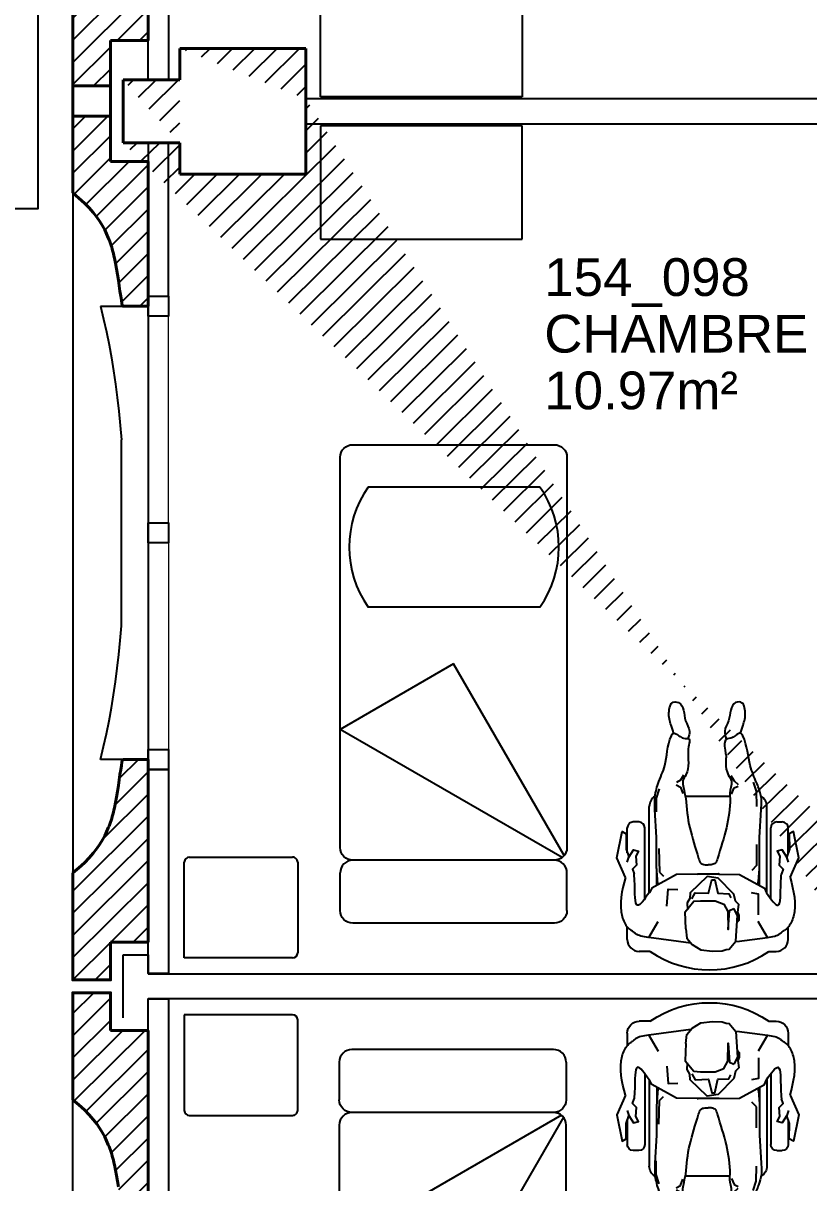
# Model space of a CAD drawing. Header units: millimetres. Extents: x -11 to 211, y -5 to 120.
# Drawn here: x 151.978 to 155.096, y 95.491 to 100.096 of the extents above; entities that cross this region are included whole.
import ezdxf

# ---------------------------------------------------------------- set-up
doc = ezdxf.new("R2010")
doc.units = ezdxf.units.MM
doc.header["$LTSCALE"] = 0.1
doc.header["$MEASUREMENT"] = 0
doc.linetypes.add('CONTINU', pattern=[0])
doc.layers.get('0').update_dxf_attribs({"linetype": 'CONTINUOUS'})
for name, color, linetype in [('400 Lits', 150, 'CONTINUOUS'), ('A-STR-MAC-V', 155, 'CONTINUOUS'), ('A_EQMP', 142, 'CONTINUOUS'), ('A_EQPM', 8, 'CONTINUOUS'), ('A_Etiqu_Local', 8, 'CONTINUOUS'), ('A_HACH_STRUC', 7, 'CONTINUOUS'), ('A_MUR_CLOIS', 7, 'CONTINU'), ('A_MURS_ALÈG', 7, 'CONTINU')]:
    doc.layers.add(name, color=color, linetype=linetype)
doc.layers.add('A_CHASS', color=4, linetype='CONTINU', lineweight=0)
doc.layers.add('A_MURS_STRU', color=7, linetype='CONTINU', lineweight=40)
doc.styles.add('Attribut', font='arial.ttf')

# ---------------------------------------------------------------- blocks, each defined once
blk = doc.blocks.new('fot-hand')
for p, q in [((-0.2406, 0.3436), (-0.2703, 0.3436)), ((0.2297, 0.3436), (0.2732, 0.3436)), ((-0.3178, 0.2961), (-0.3178, 0.2467)), ((0.3207, 0.2961), (0.3207, 0.2467)), ((-0.2485, 0.1349), (-0.2485, -0.1464)), ((-0.2328, 0.1121), (-0.2328, -0.2322)), ((0.2334, 0.1121), (0.2334, -0.2322)), ((0.2514, 0.1349), (0.2514, -0.1464)), ((-0.2037, 0.082), (-0.2037, 0.015)), ((0.2042, 0.082), (0.2042, 0.015)), ((-0.1919, 0.0031), (-0.1729, 0.0221)), ((-0.1919, -0.0801), (-0.1919, 0.0031)), ((0.1928, 0.0291), (0.1772, 0.0446)), ((0.1963, -0.0645), (0.1928, 0.0291)), ((-0.3178, -0.0473), (-0.3178, -0.1464)), ((-0.3178, -0.0473), (-0.3178, -0.1464)), ((0.3207, -0.0473), (0.3207, -0.1464)), ((-0.2723, -0.1702), (-0.294, -0.1702)), ((0.2752, -0.1702), (0.2969, -0.1702)), ((0.2059, -0.2649), (0.2069, -0.2106)), ((-0.1909, -0.2921), (-0.1919, -0.2317)), ((-0.0874, -0.2718), (0.0879, -0.2718)), ((0.1948, -0.3022), (0.2059, -0.2649)), ((-0.1788, -0.3284), (-0.1909, -0.2921)), ((-0.1033, -0.3052), (-0.1194, -0.3122)), ((-0.1033, -0.3334), (-0.1194, -0.3193)), ((-0.0922, -0.281), (-0.1033, -0.3052)), ((0.1092, -0.3082), (0.1011, -0.2831)), ((0.1273, -0.3173), (0.1092, -0.3082)), ((-0.0902, -0.3545), (-0.1033, -0.3334)), ((0.0981, -0.3555), (0.1102, -0.3364)), ((0.1102, -0.3364), (0.1253, -0.3273))]:
    blk.add_line(p, q)
for points in [[(-0.0551, 0.3414), (-0.0717, 0.3364), (-0.0834, 0.3348), (-0.11, 0.3031), (-0.1167, 0.2014), (-0.1017, 0.1731)], [(0.0883, 0.2547), (0.0852, 0.2914), (0.0639, 0.3165), (0.0287, 0.3379), (-0.0178, 0.3429), (-0.0551, 0.3414)], [(-0.1134, 0.3047), (-0.235, 0.2881), (-0.1984, 0.2247)], [(0.0686, 0.311), (0.2356, 0.2881), (0.1989, 0.2247)], [(0.03, 0.143), (-0.0278, 0.1433), (-0.0629, 0.1558), (-0.078, 0.1847), (-0.0792, 0.2562), (-0.0843, 0.1809), (-0.1017, 0.1731)], [(0.0883, 0.2547), (0.0916, 0.1864), (0.0566, 0.1447), (0.03, 0.143)], [(-0.2, 0.1981), (-0.2, 0.1164), (-0.1717, 0.1114)], [(-0.1151, 0.2281), (-0.1234, 0.2197), (-0.1234, 0.2014), (-0.1184, 0.1881), (-0.1217, 0.1581), (-0.1084, 0.1447), (-0.1017, 0.1164), (-0.0401, 0.0531), (0.0033, 0.0464), (0.0716, 0.1114), (0.0733, 0.1331), (0.0833, 0.1514), (0.0816, 0.1781)], [(0.1633, 0.1647), (0.1583, 0.0964), (0.12, 0.0981)], [(0.0441, 0.0373), (0.04, 0.0364), (-0.125, 0.0381), (-0.2234, 0.093), (-0.2317, 0.1114)], [(0.065, 0.1347), (0.0516, 0.1114), (-0.0017, 0.1131), (-0.0151, 0.0597), (-0.0267, 0.0597), (-0.0384, 0.1131), (-0.0817, 0.1147), (-0.0901, 0.1314)], [(-0.0435, 0.0373), (-0.0394, 0.0364), (0.1256, 0.0381), (0.2239, 0.093), (0.2323, 0.1114)], [(-0.3256, 0.0504), (-0.3596, -0.028), (-0.3382, -0.1325), (-0.322, -0.1229), (-0.323, -0.0622), (-0.3124, -0.0318)], [(0.3285, 0.0504), (0.3625, -0.028), (0.3411, -0.1325), (0.3249, -0.1229), (0.3259, -0.0622), (0.3153, -0.0318)], [(-0.3182, -0.0111), (-0.3121, -0.0305), (-0.2935, -0.06), (-0.2741, -0.054), (-0.2843, -0.0349), (-0.2819, 0.0017), (-0.2973, 0.0166), (-0.2911, 0.0357)], [(0.3211, -0.0111), (0.315, -0.0305), (0.2964, -0.06), (0.277, -0.054), (0.2872, -0.0349), (0.2848, 0.0017), (0.3002, 0.0166), (0.294, 0.0357)]]:
    blk.add_lwpolyline(points)
for centre, radius, start, end in [((-0.0055, 0.0053), 0.412, 55.1965, 124.8035), ((-0.2703, 0.2961), 0.0475, 90, 180), ((0.2732, 0.2961), 0.0475, 0, 90), ((-0.294, -0.1464), 0.0238, 180, 270), ((-0.2723, -0.1464), 0.0238, 270, 360), ((0.2752, -0.1464), 0.0238, 180, 270), ((0.2969, -0.1464), 0.0238, 270, 0), ((-0.1853, -0.2322), 0.0475, 180, 236.4177), ((0.1859, -0.2322), 0.0475, 303.5823, 0)]:
    blk.add_arc(centre, radius, start, end)
for points, knots in [([(-0.235, 0.2881), (-0.2447, 0.2866), (-0.2621, 0.2841), (-0.2827, 0.2768), (-0.2931, 0.2663), (-0.2991, 0.2629), (-0.302, 0.2612)], [0, 0, 0, 0, 0.0311082, 0.05569608, 0.0666924, 0.0772463, 0.0772463, 0.0772463, 0.0772463]), ([(0.2379, 0.2881), (0.2476, 0.2866), (0.265, 0.2841), (0.2856, 0.2768), (0.296, 0.2663), (0.302, 0.2629), (0.3049, 0.2612)], [0, 0, 0, 0, 0.0311082, 0.05569608, 0.0666924, 0.0772463, 0.0772463, 0.0772463, 0.0772463]), ([(-0.3256, 0.0504), (-0.3389, 0.1026), (-0.3563, 0.1713), (-0.3243, 0.2431), (-0.3068, 0.2573), (-0.302, 0.2612)], [0, 0, 0, 0, 0.1637361, 0.2154523, 0.2348352, 0.2348352, 0.2348352, 0.2348352]), ([(0.3285, 0.0504), (0.3417, 0.1026), (0.3592, 0.1713), (0.3272, 0.2431), (0.3097, 0.2573), (0.3049, 0.2612)], [0, 0, 0, 0, 0.1637361, 0.2154523, 0.2348352, 0.2348352, 0.2348352, 0.2348352]), ([(-0.2317, 0.1114), (-0.2497, 0.1372), (-0.2909, 0.1959), (-0.2862, 0.0862), (-0.2899, 0.0479), (-0.2911, 0.0357)], [0, 0, 0, 0, 0.0705664, 0.1609207, 0.2029975, 0.2029975, 0.2029975, 0.2029975]), ([(0.2346, 0.1114), (0.2526, 0.1372), (0.2938, 0.1959), (0.2891, 0.0862), (0.2928, 0.0479), (0.294, 0.0357)], [0, 0, 0, 0, 0.0705664, 0.1609207, 0.2029975, 0.2029975, 0.2029975, 0.2029975]), ([(-0.198, 0.0789), (-0.2006, 0.0562), (-0.2063, 0.0011), (-0.2003, -0.1134), (-0.2124, -0.2048), (-0.2115, -0.2637)], [0.108688, 0.108688, 0.108688, 0.108688, 0.827234, 1.857175, 3.718497, 3.718497, 3.718497, 3.718497]), ([(0.1986, 0.0789), (0.2011, 0.0562), (0.2069, 0.0011), (0.2009, -0.1134), (0.213, -0.2048), (0.2121, -0.2637)], [0.0108688, 0.0108688, 0.0108688, 0.0108688, 0.0827234, 0.1857175, 0.3718497, 0.3718497, 0.3718497, 0.3718497]), ([(-0.0877, -0.2637), (-0.0865, -0.2246), (-0.0752, -0.1418), (-0.0479, -0.0624), (-0.0314, -0.0044), (-0.0133, -0.0001), (-0.0039, 0), (0, 0)], [10.956689, 10.956689, 10.956689, 10.956689, 12.194486, 13.526398, 13.756718, 13.933516, 14.057337, 14.057337, 14.057337, 14.057337]), ([(0.0882, -0.2637), (0.087, -0.2246), (0.0757, -0.1418), (0.0485, -0.0624), (0.0319, -0.0044), (0.0137, -0.0001), (0.0042, 0), (0.0003, 0)], [1.0956689, 1.0956689, 1.0956689, 1.0956689, 1.2194486, 1.3526398, 1.3756718, 1.3933516, 1.4060268, 1.4060268, 1.4060268, 1.4060268]), ([(-0.2115, -0.2637), (-0.2044, -0.2986), (-0.1912, -0.3283), (-0.1573, -0.4073), (-0.1568, -0.475), (-0.1286, -0.5292), (-0.1071, -0.5121), (-0.0912, -0.4999), (-0.0612, -0.5037), (-0.0693, -0.4346), (-0.0747, -0.4341), (-0.0619, -0.3761), (-0.0964, -0.334), (-0.0871, -0.3009), (-0.0851, -0.2781), (-0.0877, -0.2636)], [4.300967, 4.300967, 4.300967, 4.300967, 4.934578, 5.735386, 7.016917, 7.143505, 7.400549, 7.617858, 7.874913, 8.022782, 8.334904, 9.353966, 9.650092, 9.916566, 10.371874, 10.371874, 10.371874, 10.371874]), ([(0.2121, -0.2637), (0.2094, -0.2836), (0.1996, -0.3283), (0.1595, -0.4073), (0.1652, -0.475), (0.137, -0.5292), (0.1155, -0.5121), (0.0996, -0.4999), (0.0697, -0.5037), (0.0777, -0.4766), (0.0831, -0.4341), (0.0703, -0.3761), (0.1048, -0.334), (0.0955, -0.3009), (0.0935, -0.2781), (0.0882, -0.2637)], [0.4300967, 0.4300967, 0.4300967, 0.4300967, 0.4934578, 0.5735386, 0.7016917, 0.7143505, 0.7400549, 0.7617858, 0.7874913, 0.8022782, 0.8334904, 0.9353966, 0.9650092, 0.9916566, 1.0371874, 1.0371874, 1.0371874, 1.0371874]), ([(-0.1284, -0.523), (-0.1317, -0.5335), (-0.1374, -0.5519), (-0.1493, -0.5867), (-0.148, -0.6177), (-0.1355, -0.6483), (-0.1019, -0.6478), (-0.0856, -0.6114), (-0.0861, -0.5709), (-0.06, -0.5354), (-0.0685, -0.5111), (-0.072, -0.501)], [0, 0, 0, 0, 0.0348328, 0.0609059, 0.1154253, 0.1305751, 0.1585805, 0.1957201, 0.2421789, 0.2878167, 0.3198426, 0.3198426, 0.3198426, 0.3198426]), ([(0.1369, -0.523), (0.1401, -0.5335), (0.1458, -0.5519), (0.1577, -0.5867), (0.1564, -0.6177), (0.1439, -0.6483), (0.1103, -0.6478), (0.094, -0.6114), (0.0945, -0.5709), (0.0684, -0.5354), (0.0769, -0.5111), (0.0804, -0.501)], [0, 0, 0, 0, 0.0348328, 0.0609059, 0.1154253, 0.1305751, 0.1585805, 0.1957201, 0.2421789, 0.2878167, 0.3198426, 0.3198426, 0.3198426, 0.3198426])]:
    blk.add_open_spline(points, degree=3, knots=knots)
blk = doc.blocks.new('A_Etiqu_Local')
at = {"style": 'Attribut', "flags": 1}
for tag, p in [('CODE_HOPITAL', (-0.4463, 1.632)), ('CODE_SITE', (-0.4463, 1.407)), ('CODE_BATIMENT', (-0.4463, 1.182)), ('CODE_SECTEUR', (-0.4463, 0.957)), ('CODE_ETAGE', (-0.4463, 0.732)), ('NOM_NORMALISE', (-0.4463, -0.843)), ('SECTEUR_ACTIVITE', (-0.4463, -1.068)), ('SOUS_SECTEUR_ACTIVITE', (-0.4463, -1.293)), ('VOLUME', (-0.4463, -1.518)), ('SERVICE', (-0.4463, -1.743)), ('CODE_UG', (-0.4463, -1.968)), ('CODE_UA', (-0.4463, -2.193)), ('CODE_POLE', (-0.4463, -2.418)), ('OCCUPANT_EXTERNE', (-0.4463, -2.643)), ('DISPONIBILITE', (-0.4463, -2.868)), ('ACCES_HANDICAPES', (-0.4463, -3.093)), ('NATURE_SOL', (-0.4463, -3.318)), ('RISQUE_LABORATOIRE', (-0.4463, -3.543)), ('AMIANTE', (-0.4463, -3.768))]:
    blk.add_attdef(tag, p, '', height=0.15, dxfattribs=at)
at = {"layer": 'A_Etiqu_Local', "style": 'Attribut'}
for tag, p in [('CODE_PIECE', (-0.4463, 0.282)), ('NOM_USAGE', (-0.4463, 0.057)), ('SURFACE', (-0.4463, -0.168))]:
    blk.add_attdef(tag, p, '', height=0.15, dxfattribs=at)
blk = doc.blocks.new('BROCA2-G904')
at = {"layer": '400 Lits', "linetype": 'Continuous'}
for p, q in [((29.340822, 67.299042), (28.659243, 67.299042)), ((29.340822, 66.821945), (28.659243, 66.821945))]:
    blk.add_line(p, q, dxfattribs=at)
for start, end in [(145.008072, 214.992089), (325.007448, 34.99223)]:
    blk.add_arc((29.000032, 67.060493), 0.415985, start, end, dxfattribs=at)
blk = doc.blocks.new('BROCA2-G776')
at = {"layer": '400 Lits', "linetype": 'Continuous'}
for p, q in [((27.250032, 51.979797), (26.800032, 51.719986)), ((27.689146, 51.219227), (27.250032, 51.979797)), ((27.681177, 51.211258), (26.800032, 51.719986)), ((27.650034, 51.200371), (26.850031, 51.200371)), ((26.800032, 51.000374), (26.800032, 51.150368)), ((27.700033, 51.000374), (27.700033, 51.150368))]:
    blk.add_line(p, q, dxfattribs=at)
for points in [[(26.800032, 51.250099), (26.800032, 52.800369, -0.414213), (26.850031, 52.850369), (27.650034, 52.850372, -0.414214), (27.700034, 52.800369), (27.700033, 51.250099)], [(27.700033, 51.250374, -0.414213), (27.650034, 51.200374), (26.850031, 51.200371, -0.414214), (26.800031, 51.250374)], [(27.700033, 51.150368, 0.414214), (27.650034, 51.200368), (26.850031, 51.200371, 0.414214), (26.800031, 51.150368)], [(27.700033, 51.000374, -0.414213), (27.650034, 50.950374), (26.850031, 50.950371, -0.414214), (26.800031, 51.000374)]]:
    blk.add_lwpolyline(points, format="xyb", dxfattribs=at)
blk = doc.blocks.new('BROCA2-G777')
at = {"layer": '400 Lits', "linetype": 'Continuous'}
for p, q in [((26.800032, 50.650494), (26.800032, 50.5005)), ((27.700033, 50.650494), (27.700033, 50.5005)), ((27.681177, 50.43961), (26.800032, 49.930882)), ((27.650034, 50.450497), (26.850031, 50.450497)), ((27.689146, 50.431641), (27.250032, 49.67107)), ((27.250032, 49.67107), (26.800032, 49.930882))]:
    blk.add_line(p, q, dxfattribs=at)
for points in [[(27.700033, 50.650494, 0.414214), (27.650034, 50.700494), (26.850031, 50.700497, 0.414214), (26.800031, 50.650494)], [(27.700033, 50.5005, -0.414213), (27.650034, 50.4505), (26.850031, 50.450497, -0.414214), (26.800031, 50.5005)], [(27.700033, 50.400494, 0.414214), (27.650034, 50.450494), (26.850031, 50.450497, 0.414214), (26.800031, 50.400494)], [(26.800032, 50.400768), (26.800032, 48.850498, 0.414213), (26.850031, 48.800498), (27.650034, 48.800495, 0.414213), (27.700034, 48.850498), (27.700033, 50.400768)]]:
    blk.add_lwpolyline(points, format="xyb", dxfattribs=at)

msp = doc.modelspace()

# ---------------------------------------------------------------- hatches: boundary and pattern name
at = {"layer": 'A_HACH_STRUC'}
h = msp.add_hatch(dxfattribs=at)
h.set_pattern_fill('ANSI31', color=8, scale=0.5, angle=359.76959, style=0)
h.paths.add_polyline_path([(160.0499, 113.8961), (159.5499, 113.8961), (159.5499, 114.3961), (160.0499, 114.3961)])
h.paths.add_polyline_path([(159.2999, 106.6962), (159.2999, 107.1962), (160.0499, 107.1962), (160.0499, 106.6962)])
h.paths.add_polyline_path([(167.2499, 106.6962), (166.7499, 106.6962), (166.7499, 107.1962), (167.2499, 107.1962)])
h.paths.add_polyline_path([(152.8499, 77.8962), (152.3499, 77.8962), (152.3499, 78.3962), (152.8499, 78.3962)])
h.paths.add_polyline_path([(159.5499, 77.8962), (159.3999, 77.8962), (159.3999, 78.3962), (160.0499, 78.3962), (160.0499, 77.8962)], flags=16)
h.paths.add_polyline_path([(174.4499, 107.1962), (174.4499, 106.6962), (173.9499, 106.6962), (173.9499, 107.1962)])
h.paths.add_polyline_path([(174.4499, 99.9962), (173.9499, 99.9962), (173.9499, 99.4962), (174.4499, 99.4962)])
h.paths.add_polyline_path([(159.4501, 92.3962), (159.4501, 92.6462), (160.1999, 92.6462), (160.1999, 92.3962)], flags=17)
h.paths.add_polyline_path([(159.4501, 92.3962), (159.4501, 92.6462)], flags=16)
h.paths.add_polyline_path([(159.4501, 92.9462), (159.4501, 92.6962)], flags=16)
h.paths.add_polyline_path([(159.4501, 92.9462), (159.4501, 92.6962), (160.1999, 92.6962), (160.1999, 92.9462)], flags=17)
h.paths.add_polyline_path([(160.0499, 85.5962), (160.0499, 85.0962), (159.5499, 85.0962), (159.5499, 85.5962)], flags=17)
h.paths.add_polyline_path([(152.8499, 85.5962), (152.8499, 85.0962), (152.3499, 85.0962), (152.3499, 85.5962)])
h.paths.add_polyline_path([(145.9999, 85.5962), (145.9999, 85.0962), (145.4999, 85.0962), (145.4999, 85.5962)])
h.paths.add_polyline_path([(145.9999, 78.3962), (145.9999, 77.8962), (145.4999, 77.8962), (145.4999, 78.3962)])
edge = h.paths.add_edge_path()
edge.add_line((166.3748, 85.3966), (166.3748, 85.2962))
edge.add_line((166.3748, 78.1965), (166.3748, 78.0962))
edge.add_line((167.0998, 85.2217), (167.0998, 85.4714))
edge.add_line((166.8749, 85.0963), (166.8749, 85.2217))
edge.add_line((167.0998, 85.2217), (166.8749, 85.2217))
edge.add_line((167.0998, 85.4714), (166.8749, 85.4714))
edge.add_line((166.8749, 85.5962), (166.8749, 85.4714))
edge.add_line((166.8749, 85.0962), (166.3748, 85.0962))
edge.add_line((166.3748, 85.0962), (166.3748, 85.2962))
edge.add_line((166.3748, 85.3966), (166.3748, 85.5962))
edge.add_line((166.3748, 85.5962), (166.8749, 85.5962))
edge.add_line((152.3749, 99.6216), (152.3749, 99.8713))
edge.add_line((152.3749, 99.6216), (152.5999, 99.6216))
edge.add_line((152.3749, 99.8713), (152.5999, 99.8713))
edge.add_line((152.5999, 99.9962), (152.5999, 99.8713))
edge.add_line((153.0999, 99.7965), (153.0999, 99.9962))
edge.add_line((153.0999, 99.9962), (152.5999, 99.9962))
edge.add_line((152.5999, 99.4962), (152.5999, 99.6216))
edge.add_line((152.5999, 99.4962), (153.0999, 99.4962))
edge.add_line((153.0999, 99.4962), (153.0999, 99.7965))
edge.add_line((167.0998, 78.0217), (167.0998, 78.2714))
edge.add_line((166.8749, 77.8962), (166.8749, 78.0217))
edge.add_line((167.0998, 78.0217), (166.8749, 78.0217))
edge.add_line((167.0998, 78.2714), (166.8749, 78.2714))
edge.add_line((166.8749, 78.3962), (166.8749, 78.2714))
edge.add_line((166.8749, 77.8962), (166.3748, 77.8962))
edge.add_line((166.3748, 77.8962), (166.3748, 78.0962))
edge.add_line((166.3748, 78.1965), (166.3748, 78.3962))
edge.add_line((166.3748, 78.3962), (166.8749, 78.3962))
h = msp.add_hatch(dxfattribs=at)
h.set_pattern_fill('ANSI31', color=8, scale=0.5, angle=359.7696, style=0)
h.set_pattern_definition([(44.7696, (152.17485, 98.97226), (-0.044016, 0.0443715), [])])
h.paths.add_polyline_path([(152.4749, 99.5471), (152.3249, 99.5471), (152.3249, 99.7274), (152.1749, 99.7274), (152.1749, 99.4221), (152.1997, 99.4017), (152.2215, 99.382), (152.2404, 99.3628), (152.2567, 99.3441), (152.2708, 99.326), (152.2828, 99.3085), (152.293, 99.2915), (152.3018, 99.2751), (152.3093, 99.2591), (152.3159, 99.2437), (152.3189, 99.2362), (152.3217, 99.2288), (152.3244, 99.2213), (152.327, 99.2138), (152.3295, 99.2062), (152.3319, 99.1983), (152.3341, 99.1901), (152.3364, 99.1816), (152.3385, 99.1727), (152.3406, 99.1634), (152.3447, 99.1431), (152.3487, 99.1213), (152.3525, 99.0987), (152.3561, 99.0758), (152.3594, 99.0535), (152.3625, 99.0322), (152.3654, 99.0128), (152.3679, 98.9959), (152.3702, 98.982), (152.372, 98.9723), (152.4749, 98.9723)])
h.paths.add_polyline_path([(152.4749, 100.6023), (152.372, 100.6023), (152.3702, 100.5925), (152.3679, 100.5787), (152.3654, 100.5617), (152.3625, 100.5423), (152.3594, 100.5211), (152.3561, 100.4987), (152.3525, 100.4759), (152.3487, 100.4532), (152.3447, 100.4314), (152.3406, 100.4112), (152.3385, 100.4018), (152.3364, 100.3929), (152.3342, 100.3844), (152.3319, 100.3762), (152.3295, 100.3684), (152.327, 100.3607), (152.3244, 100.3532), (152.3217, 100.3457), (152.3189, 100.3383), (152.3159, 100.3308), (152.3093, 100.3154), (152.3018, 100.2995), (152.293, 100.283), (152.2828, 100.266), (152.2708, 100.2485), (152.2567, 100.2304), (152.2404, 100.2117), (152.2215, 100.1925), (152.1997, 100.1728), (152.1749, 100.1524), (152.1749, 99.8471), (152.3249, 99.8471), (152.3249, 100.0274), (152.4749, 100.0274)])
h = msp.add_hatch(dxfattribs=at)
h.set_pattern_fill('ANSI31', color=8, scale=0.5, angle=359.7696, style=0)
h.set_pattern_definition([(44.7696, (152.17485, 96.297267), (-0.044016, 0.0443715), [])])
h.paths.add_polyline_path([(152.4749, 97.1723), (152.3749, 97.1723), (152.372, 97.1723), (152.3702, 97.1623), (152.3679, 97.1485), (152.3654, 97.1315), (152.3625, 97.1121), (152.3594, 97.0909), (152.3561, 97.0685), (152.3525, 97.0457), (152.3487, 97.023), (152.3447, 97.0013), (152.3406, 96.981), (152.3385, 96.9716), (152.3364, 96.9627), (152.3341, 96.9542), (152.3319, 96.9461), (152.3295, 96.9382), (152.327, 96.9305), (152.3244, 96.923), (152.3217, 96.9156), (152.3189, 96.9081), (152.3159, 96.9006), (152.3093, 96.8852), (152.3018, 96.8693), (152.293, 96.8528), (152.2828, 96.8359), (152.2708, 96.8183), (152.2567, 96.8002), (152.2404, 96.7816), (152.2215, 96.7624), (152.1997, 96.7426), (152.1749, 96.7223), (152.1749, 96.2973), (152.3249, 96.2973), (152.3249, 96.4472), (152.4749, 96.4472)])
h = msp.add_hatch(dxfattribs=at)
h.set_pattern_fill('ANSI31', color=8, scale=0.5, angle=359.7696, style=0)
h.set_pattern_definition([(44.7696, (152.17485, 95.371004), (-0.044016, 0.0443715), [])])
h.paths.add_polyline_path([(152.4749, 96.0961), (152.3249, 96.0961), (152.3249, 96.246), (152.1749, 96.246), (152.1749, 95.821), (152.1997, 95.8007), (152.2215, 95.7809), (152.2404, 95.7617), (152.2567, 95.743), (152.2708, 95.725), (152.2828, 95.7074), (152.293, 95.6904), (152.3018, 95.674), (152.3093, 95.658), (152.3159, 95.6427), (152.3189, 95.6352), (152.3217, 95.6277), (152.3244, 95.6203), (152.327, 95.6127), (152.3295, 95.6051), (152.3319, 95.5972), (152.3341, 95.5891), (152.3364, 95.5806), (152.3385, 95.5717), (152.3406, 95.5623), (152.3447, 95.542), (152.3487, 95.5202), (152.3525, 95.4976), (152.3561, 95.4747), (152.3594, 95.4524), (152.3625, 95.4311), (152.3654, 95.4117), (152.3679, 95.3948), (152.3702, 95.3809), (152.372, 95.371), (152.4749, 95.371)])

# ---------------------------------------------------------------- linework, layer by layer
at = {"layer": 'A-STR-MAC-V', "color": 8}
msp.add_lwpolyline([(144.536, 100.4592), (152.036, 100.4592), (152.036, 99.3592), (144.536, 99.3592)], close=True, dxfattribs=at)
at = {"layer": 'A_CHASS', "color": 8}
for p, q in [((152.5549, 98.1122), (152.5549, 98.9321)), ((152.4749, 97.2123), (152.4749, 98.0322)), ((152.5549, 98.0322), (152.5549, 97.2123))]:
    msp.add_line(p, q, dxfattribs=at)
at = {"layer": 'A_EQMP', "color": 8, "linetype": 'Continuous'}
for p, q in [((153.1582, 99.8042), (153.1582, 100.2542)), ((153.9582, 100.2542), (153.9582, 99.8042)), ((153.9582, 99.8042), (153.1582, 99.8042)), ((153.9582, 99.6888), (153.1582, 99.6888)), ((153.1582, 99.6888), (153.1582, 99.2388)), ((153.9582, 99.2388), (153.9582, 99.6888)), ((153.1582, 99.2388), (153.9582, 99.2388)), ((152.6176, 96.3843), (152.6176, 96.7643)), ((152.6376, 96.7843), (153.0476, 96.7843)), ((153.0676, 96.7643), (153.0676, 96.4043)), ((153.0476, 96.3843), (152.6176, 96.3843)), ((152.6176, 96.1589), (152.6176, 95.7789)), ((153.0476, 96.1589), (152.6176, 96.1589)), ((153.0676, 95.7789), (153.0676, 96.1389)), ((152.6376, 95.7589), (153.0476, 95.7589))]:
    msp.add_line(p, q, dxfattribs=at)
for centre, start, end in [((152.6376, 96.7643), 90, 180), ((153.0476, 96.7643), 359.9985, 89.9986), ((153.0476, 96.4043), 269.9986, 359.9985), ((153.0476, 96.1389), 0.0015, 90.0014), ((152.6376, 95.7789), 180, 270), ((153.0476, 95.7789), 270.0014, 0.0015)]:
    msp.add_arc(centre, 0.02, start, end, dxfattribs=at)
at = {"layer": 'A_MUR_CLOIS', "color": 8, "linetype": 'Continuous'}
for p, q in [((153.0999, 99.7965), (156.8501, 99.7965)), ((153.0999, 99.6961), (156.8501, 99.6961)), ((152.3749, 96.1468), (152.3749, 96.3965)), ((152.3749, 96.3965), (152.4749, 96.3965)), ((152.4749, 96.3965), (152.4749, 96.3213)), ((152.4749, 96.3213), (156.8005, 96.322)), ((155.6201, 96.2213), (152.4749, 96.2213)), ((156.8005, 96.2213), (152.4749, 96.2213))]:
    msp.add_line(p, q, dxfattribs=at)
at = {"layer": 'A_MUR_CLOIS', "color": 8}
for points in [[(152.4749, 99.8713), (152.4749, 100.5624), (152.5549, 100.5624), (152.5549, 99.8713)], [(152.4749, 99.6216), (152.4749, 99.0121), (152.5549, 99.0121), (152.5549, 99.6216)], [(152.4749, 97.1323), (152.5549, 97.1323), (152.5549, 96.3219), (152.4749, 96.3219)], [(152.4749, 95.411), (152.4749, 96.2213), (152.5549, 96.2213), (152.5549, 95.411)]]:
    msp.add_lwpolyline(points, close=True, dxfattribs=at)
at = {"layer": 'A_MUR_CLOIS', "color": 8, "linetype": 'Continuous'}
for points in [[(152.4749, 99.0121), (152.5549, 99.0121), (152.5549, 98.9321), (152.4749, 98.9321)], [(152.4749, 98.1122), (152.5549, 98.1122), (152.5549, 98.0322), (152.4749, 98.0322)], [(152.4749, 97.2123), (152.5549, 97.2123), (152.5549, 97.1323), (152.4749, 97.1323)]]:
    msp.add_lwpolyline(points, close=True, dxfattribs=at)
at = {"layer": 'A_MURS_ALÈG', "color": 8, "ltscale": 200}
for p, q in [((152.1749, 99.4221), (152.1749, 96.7223)), ((152.3683, 97.7029), (152.3683, 98.4417)), ((152.1749, 93.1212), (152.1749, 95.821))]:
    msp.add_line(p, q, dxfattribs=at)
for points in [[(152.2849, 98.9723), (152.4749, 98.9723), (152.4749, 97.1723), (152.2849, 97.1723)], [(152.2849, 98.9723), (152.2973, 98.9211), (152.3087, 98.8701), (152.319, 98.819), (152.3284, 98.7676), (152.3369, 98.7158), (152.3445, 98.6632), (152.3514, 98.6097), (152.3576, 98.5551), (152.3632, 98.4992), (152.3683, 98.4417)], [(152.2849, 97.1723), (152.2973, 97.2234), (152.3087, 97.2744), (152.319, 97.3255), (152.3284, 97.3769), (152.3369, 97.4288), (152.3445, 97.4813), (152.3514, 97.5348), (152.3576, 97.5894), (152.3632, 97.6454), (152.3683, 97.7029)]]:
    msp.add_lwpolyline(points, dxfattribs=at)
at = {"layer": 'A_MURS_STRU', "color": 8, "linetype": 'Continuous'}
for p, q in [((152.4749, 100.6024), (152.4749, 100.0274)), ((152.1749, 100.1524), (152.1749, 99.4221)), ((152.3249, 100.0274), (152.4749, 100.0274)), ((152.3249, 99.5471), (152.3249, 100.0274)), ((152.5999, 99.9962), (152.5999, 99.8713)), ((152.3749, 99.8713), (152.5999, 99.8713)), ((152.3749, 99.6216), (152.3749, 99.8713)), ((152.3749, 99.6216), (152.5999, 99.6216)), ((152.5999, 99.4962), (152.5999, 99.6216)), ((152.3249, 99.5471), (152.4749, 99.5471)), ((152.4749, 98.9721), (152.4749, 99.5471)), ((152.372, 98.972), (152.4749, 98.9721)), ((152.3702, 97.1623), (152.372, 97.1724)), ((152.3749, 97.1723), (152.4749, 97.1723)), ((152.4749, 97.1723), (152.4749, 96.4472)), ((152.3625, 97.1121), (152.3654, 97.1315)), ((152.3654, 97.1315), (152.3679, 97.1485)), ((152.3679, 97.1485), (152.3702, 97.1623)), ((152.3561, 97.0685), (152.3594, 97.0909)), ((152.3594, 97.0909), (152.3625, 97.1121)), ((152.3487, 97.023), (152.3525, 97.0457)), ((152.3525, 97.0457), (152.3561, 97.0685)), ((152.3385, 96.9716), (152.3406, 96.981)), ((152.3406, 96.981), (152.3447, 97.0013)), ((152.3447, 97.0013), (152.3487, 97.023)), ((152.327, 96.9305), (152.3295, 96.9382)), ((152.3295, 96.9382), (152.3319, 96.9461)), ((152.3319, 96.9461), (152.3341, 96.9542)), ((152.3341, 96.9542), (152.3364, 96.9627)), ((152.3364, 96.9627), (152.3385, 96.9716)), ((152.3093, 96.8852), (152.3159, 96.9006)), ((152.3159, 96.9006), (152.3189, 96.9081)), ((152.3189, 96.9081), (152.3217, 96.9156)), ((152.3217, 96.9156), (152.3244, 96.923)), ((152.3244, 96.923), (152.327, 96.9305)), ((152.2828, 96.8359), (152.293, 96.8528)), ((152.293, 96.8528), (152.3018, 96.8693)), ((152.3018, 96.8693), (152.3093, 96.8852)), ((152.2404, 96.7816), (152.2567, 96.8002)), ((152.2567, 96.8002), (152.2708, 96.8183)), ((152.2708, 96.8183), (152.2828, 96.8359)), ((152.1997, 96.7426), (152.2215, 96.7624)), ((152.2215, 96.7624), (152.2404, 96.7816)), ((152.1749, 96.7223), (152.1997, 96.7426)), ((152.3249, 96.4472), (152.4749, 96.4472)), ((152.3249, 96.0961), (152.4749, 96.0961)), ((152.4749, 95.371), (152.4749, 96.0961))]:
    msp.add_line(p, q, dxfattribs=at)
for points in [[(152.5999, 99.4962), (153.0999, 99.4962), (153.0999, 99.9962)], [(153.0999, 99.9962), (152.5999, 99.9962)], [(152.3249, 99.8471), (152.1749, 99.8471)], [(152.3249, 99.7274), (152.1749, 99.7274)], [(152.1749, 99.4221), (152.1997, 99.4017), (152.2215, 99.382), (152.2404, 99.3628), (152.2567, 99.3441), (152.2708, 99.326), (152.2828, 99.3085), (152.293, 99.2915), (152.3018, 99.2751), (152.3093, 99.2591), (152.3159, 99.2437), (152.3189, 99.2362), (152.3217, 99.2288), (152.3244, 99.2213), (152.327, 99.2138), (152.3295, 99.2062), (152.3319, 99.1983), (152.3341, 99.1901), (152.3364, 99.1816), (152.3385, 99.1727), (152.3406, 99.1634), (152.3447, 99.1431), (152.3487, 99.1213), (152.3525, 99.0987), (152.3561, 99.0758), (152.3594, 99.0535), (152.3625, 99.0322), (152.3654, 99.0128), (152.3679, 98.9959), (152.3702, 98.982), (152.372, 98.972)], [(152.3249, 96.4472), (152.3249, 96.2973), (152.1749, 96.2973), (152.1749, 96.7223)], [(152.3249, 96.0961), (152.3249, 96.246), (152.1749, 96.246), (152.1749, 95.821)], [(152.1749, 95.821), (152.1997, 95.8007), (152.2215, 95.7809), (152.2404, 95.7617), (152.2567, 95.743), (152.2708, 95.725), (152.2828, 95.7074), (152.293, 95.6904), (152.3018, 95.674), (152.3093, 95.658), (152.3159, 95.6427), (152.3159, 95.6427), (152.3189, 95.6352), (152.3217, 95.6277), (152.3244, 95.6203), (152.327, 95.6127), (152.3295, 95.6051), (152.3319, 95.5972), (152.3341, 95.5891), (152.3364, 95.5806), (152.3385, 95.5717), (152.3406, 95.5623), (152.3406, 95.5623), (152.3447, 95.542), (152.3487, 95.5202), (152.3525, 95.4976), (152.3561, 95.4747)]]:
    msp.add_lwpolyline(points, dxfattribs=at)

# ---------------------------------------------------------------- block references
at = {"layer": 'A_EQMP', "color": 8}
for name, p in [('BROCA2-G776', (126.4362, 45.5719)), ('BROCA2-G904', (124.688, 30.9551)), ('BROCA2-G777', (126.4328, 45.3201))]:
    msp.add_blockref(name, p, dxfattribs=at)
at = {"layer": 'A_EQPM', "color": 8, "linetype": 'Continuous', "rotation": 180}
msp.add_blockref('fot-hand', (154.6964, 96.754), dxfattribs=at)
at = {"layer": 'A_EQPM', "color": 8, "linetype": 'Continuous', "xscale": -1}
msp.add_blockref('fot-hand', (154.6964, 95.7893), dxfattribs=at)
at = {"layer": 'A_Etiqu_Local', "color": 8}
ref = msp.add_blockref('A_Etiqu_Local', (154.4925, 98.731), dxfattribs=at)
ref.add_attrib('CODE_PIECE', '154_098', (154.0462, 99.013), dxfattribs={"height": 0.15, "style": 'Attribut'})
ref.add_attrib('NOM_USAGE', 'CHAMBRE 254 _ 1 LIT', (154.0462, 98.788), dxfattribs={"height": 0.15, "style": 'Attribut'})
ref.add_attrib('SURFACE', '10.97m²', (154.0462, 98.563), dxfattribs={"height": 0.15, "style": 'Attribut'})

doc.saveas('drawing.dxf')
